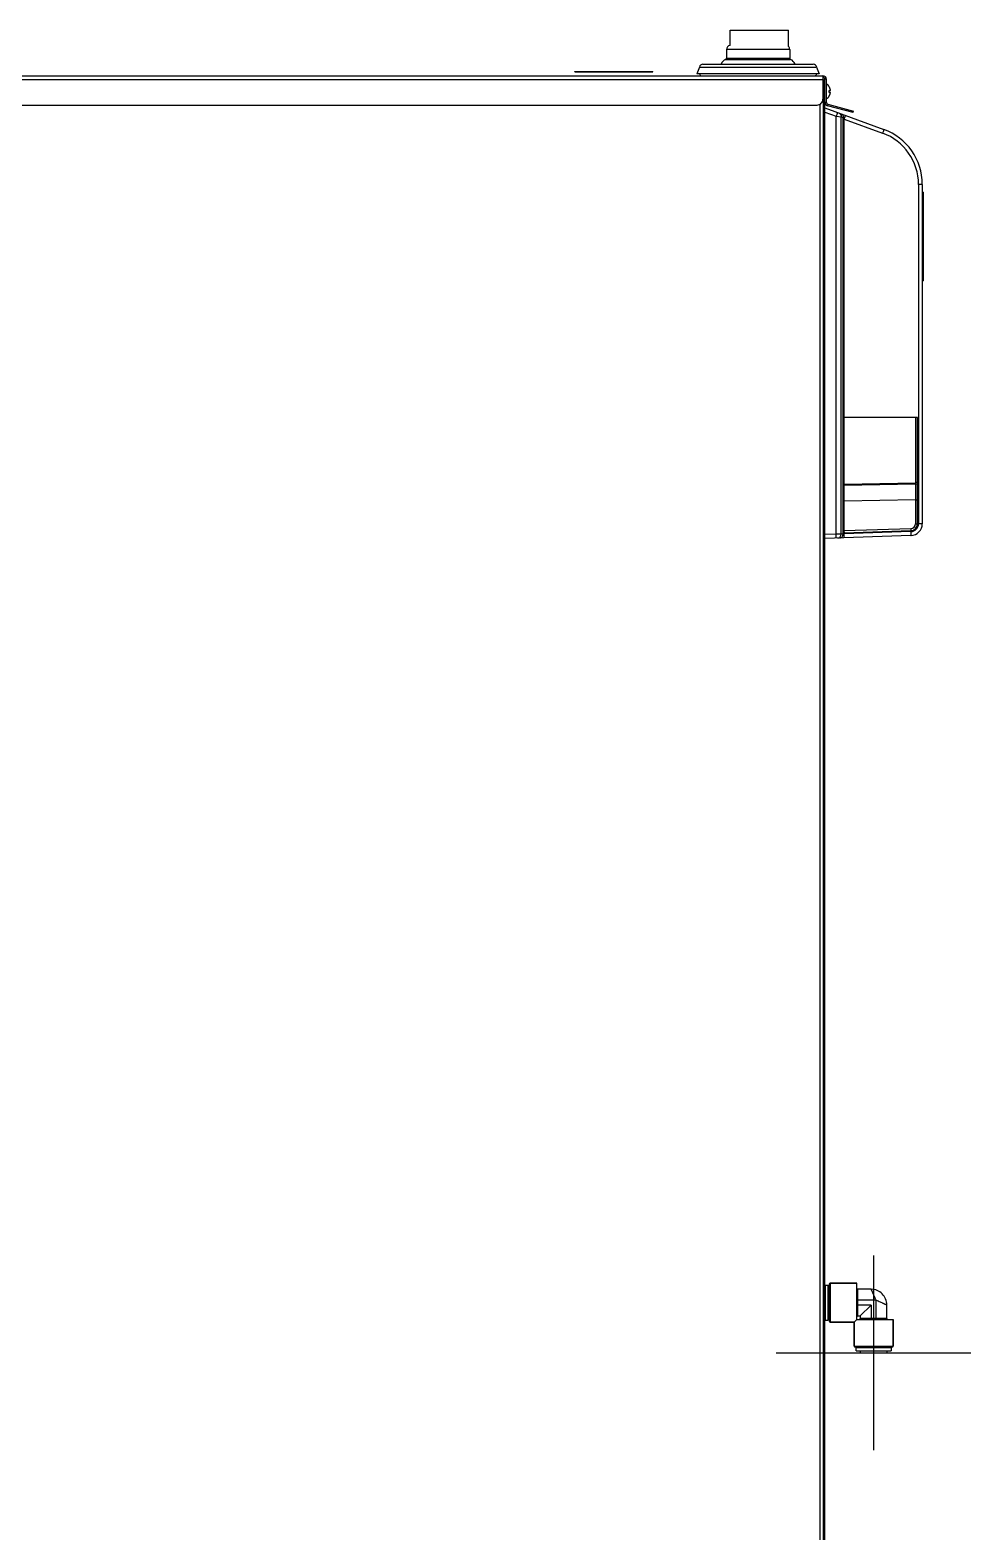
# Model space of a CAD drawing. Header units: millimetres. Extents: x -1319 to 3519, y -1539 to 2345.
# Drawn here: x -836 to -353, y 215 to 986 of the extents above; entities that cross this region are included whole.
import ezdxf

# ---------------------------------------------------------------- set-up
doc = ezdxf.new("R2010")
doc.units = ezdxf.units.MM
doc.header["$LTSCALE"] = 65.395
doc.layers.get('0').update_dxf_attribs({"linetype": 'CONTINUOUS'})

msp = doc.modelspace()

# ---------------------------------------------------------------- linework, layer by layer
at = {"linetype": 'Continuous'}
for p, q in [((-476.84, 978.39), (-476.84, 986.37)), ((-476.84, 978.39), (-476.84, 986.37)), ((-476.84, 986.37), (-446.84, 986.37)), ((-446.84, 977.86), (-446.84, 986.37)), ((-478.69, 976.37), (-478.69, 971.98)), ((-446.19, 976.37), (-478.69, 976.37)), ((-478.69, 971.98), (-446.19, 971.98)), ((-446.19, 976.37), (-446.19, 971.98)), ((-556.44, 964.87), (-556.44, 965.17)), ((-556.44, 965.17), (-516.44, 965.17)), ((-556.44, 964.87), (-516.44, 964.87)), ((-516.44, 964.87), (-516.44, 965.17)), ((-492.53, 967.29), (-493.83, 963.87)), ((-431.05, 963.87), (-493.83, 963.87)), ((-492.53, 967.29), (-432.36, 967.29)), ((-490.74, 968.87), (-434.14, 968.87)), ((-479.17, 971.25), (-445.72, 971.25)), ((-432.36, 967.29), (-431.05, 963.87)), ((-1190.34, 962.87), (-429.14, 962.87)), ((-1190.34, 960.98), (-429.14, 960.98)), ((-429.14, 962.87), (-429.14, 950.87)), ((-428.94, 960.17), (-429.14, 960.17)), ((-428.94, 960.17), (-428.94, 960.87)), ((-428.94, 960.87), (-428.14, 960.87)), ((-428.94, 960.24), (-428.14, 960.24)), ((-428.94, 960.17), (-428.94, -159.33)), ((-428.14, 67.67), (-428.14, 961.07)), ((-427.34, 961.07), (-428.14, 961.07)), ((-427.34, 949.25), (-427.34, 961.07)), ((-425.9, 957.17), (-425.86, 957.17)), ((-427.34, 949.25), (-428.14, 949.25)), ((-425.9, 955.37), (-425.35, 955.37)), ((-425.35, 954.37), (-425.9, 954.37)), ((-425.86, 952.57), (-425.9, 952.57)), ((-1187.34, 947.87), (-432.14, 947.87)), ((-430.74, 948.22), (-430.74, -159.33)), ((-428.14, 947.5), (-428.94, 947.5)), ((-428.94, 946.87), (-428.14, 946.87)), ((-428.94, 943.87), (-428.14, 943.87)), ((-428.14, 946.37), (-397.88, 935.36)), ((-428.14, 944.27), (-422.31, 942.14)), ((-426.6, 948.28), (-426.81, 947.51)), ((-413.65, 943.99), (-426.81, 947.51)), ((-426.6, 948.28), (-413.45, 944.76)), ((-422.31, 727.57), (-422.31, 942.14)), ((-422.31, 942.14), (-419.82, 941.84)), ((-419.82, 727.6), (-419.82, 941.84)), ((-419.82, 941.84), (-418.72, 941.44)), ((-418.72, 727.64), (-418.72, 941.44)), ((-418.31, 787.43), (-418.31, 940.69)), ((-418.31, 940.69), (-398.5, 933.48)), ((-414.5, 944.21), (-414.29, 944.99)), ((-413.65, 943.99), (-413.45, 944.76)), ((-380.07, 907.16), (-380.07, 732.91)), ((-378.14, 907.16), (-380.07, 907.16)), ((-378.14, 907.16), (-378.14, 732.91)), ((-377.64, 903.15), (-378.14, 903.15)), ((-377.64, 903.15), (-377.64, 857.59)), ((-377.64, 880.37), (-378.14, 880.37)), ((-378.14, 857.59), (-377.64, 857.59)), ((-418.31, 728.21), (-418.31, 787.43)), ((-380.64, 787.43), (-418.31, 787.43)), ((-381.39, 754.18), (-381.39, 787.43)), ((-380.64, 732.91), (-380.64, 787.43)), ((-418.29, 753.29), (-381.63, 753.93)), ((-381.62, 753.18), (-418.28, 752.54)), ((-380.64, 754.18), (-381.39, 754.18)), ((-381.62, 745.18), (-418.28, 744.54)), ((-381.62, 745.18), (-381.62, 732.91)), ((-381.62, 745.18), (-380.64, 745.18)), ((-381.62, 732.91), (-380.64, 732.91)), ((-378.14, 732.91), (-380.07, 732.91)), ((-422.31, 727.57), (-428.14, 727.37)), ((-383.93, 726.91), (-428.14, 725.37)), ((-419.82, 727.6), (-422.31, 727.57)), ((-418.72, 727.64), (-419.82, 727.6)), ((-418.31, 728.21), (-384.02, 729.41)), ((-383.93, 728.91), (-418.31, 727.71)), ((-418.31, 727.71), (-418.31, 728.21)), ((-384.04, 730.41), (-418.28, 729.22)), ((-428.14, 339.95), (-427.94, 339.95)), ((-427.94, 342.15), (-426.44, 342.15)), ((-427.94, 342.15), (-427.94, 324.15)), ((-426.44, 324.15), (-426.44, 342.15)), ((-426.44, 341.65), (-425.94, 341.65)), ((-425.94, 342.65), (-425.94, 323.65)), ((-425.44, 343.15), (-411.79, 343.15)), ((-411.79, 343.15), (-425.44, 343.15)), ((-425.44, 343.15), (-425.44, 323.15)), ((-411.79, 324.5), (-411.79, 343.15)), ((-404.34, 339.95), (-411.29, 339.95)), ((-411.29, 326.35), (-411.29, 339.95)), ((-401.84, 334.45), (-411.79, 334.45)), ((-404.44, 331.85), (-411.79, 331.85)), ((-404.44, 331.85), (-409.94, 326.35)), ((-404.44, 331.85), (-404.44, 324.5)), ((-401.84, 324.5), (-401.84, 334.45)), ((-396.34, 325), (-396.34, 331.95)), ((-428.14, 326.35), (-427.94, 326.35)), ((-427.94, 324.15), (-426.44, 324.15)), ((-426.44, 324.65), (-425.94, 324.65)), ((-411.79, 324.5), (-413.14, 323.15)), ((-411.79, 324.5), (-393.14, 324.5)), ((-411.29, 326.35), (-409.94, 326.35)), ((-409.94, 326.35), (-409.94, 325)), ((-396.34, 325), (-409.94, 325)), ((-393.14, 324.5), (-393.14, 310.85)), ((-393.14, 310.85), (-393.14, 324.5)), ((-425.44, 323.15), (-413.14, 323.15)), ((-413.14, 323.15), (-425.44, 323.15)), ((-413.14, 323.15), (-413.14, 310.85)), ((-413.14, 310.85), (-413.14, 323.15)), ((-413.14, 310.85), (-393.14, 310.85)), ((-412.64, 310.35), (-393.64, 310.35)), ((-394.14, 309.85), (-412.14, 309.85)), ((-412.14, 308.35), (-412.14, 309.85)), ((-411.64, 309.85), (-411.64, 310.35)), ((-394.64, 310.35), (-394.64, 309.85)), ((-394.14, 309.85), (-394.14, 308.35)), ((-412.14, 308.35), (-394.14, 308.35)), ((-409.94, 308.35), (-409.94, 307.35)), ((-409.94, 307.35), (-396.34, 307.35)), ((-396.34, 308.35), (-396.34, 307.35))]:
    msp.add_line(p, q, dxfattribs=at)
at = {"color": 4}
for p, q in [((-403.14, 357.35), (-403.14, 257.35)), ((-453.14, 307.35), (-353.14, 307.35))]:
    msp.add_line(p, q, dxfattribs=at)
at = {"linetype": 'Continuous'}
for centre, radius, start, end in [((-479.49, 971.98), 0.8, 293.95008, 360), ((-476.64, 976.37), 2.05, 95.6542, 180), ((-448.24, 976.37), 2.05, 0, 46.75127), ((-445.39, 971.98), 0.8, 180, 246.04992), ((-490.74, 967.07), 1.8, 90, 173.00567), ((-491.6, 963.67), 0.8, 165.33238, 270), ((-477.44, 967.37), 4.25, 113.95008, 159.29674), ((-447.44, 967.37), 4.25, 20.68414, 66.04992), ((-447.44, 967.37), 4.25, 20.70326, 66.04992), ((-434.14, 967.07), 1.8, 6.99433, 90), ((-433.29, 963.67), 0.8, 270, 14.66762), ((-429.14, 961.07), 1.8, 0, 90), ((-429.14, 961.07), 1, 0, 90), ((-429.96, 954.67), 4.8, 31.45793, 56.77524), ((-429.95, 954.68), 4.75, 28.9687, 31.53408), ((-429.95, 954.68), 4.75, 28.00738, 28.96837), ((-429.94, 954.69), 4.75, 26.68125, 28.00741), ((-429.94, 954.69), 4.74, 25.54022, 26.6812), ((-429.94, 954.69), 4.74, 24.57218, 25.5402), ((-429.93, 954.69), 4.73, 23.31747, 24.5722), ((-429.93, 954.69), 4.73, 22.54738, 23.31738), ((-429.92, 954.7), 4.72, 21.00254, 22.54756), ((-429.91, 954.7), 4.72, 20.5181, 21.00225), ((-429.9, 954.7), 4.7, 18.46559, 20.51874), ((-429.88, 954.71), 4.68, 17.37727, 18.46505), ((-429.87, 954.71), 4.67, 16.39488, 17.37721), ((-429.84, 954.72), 4.64, 14.31758, 16.39637), ((-426.34, 949.25), 1.8, 180, 255), ((-426.34, 949.25), 1, 180, 255), ((-429.96, 955.07), 4.8, 303.22476, 328.54207), ((-429.65, 954.87), 3.79, 0.00886, 7.59866), ((-429.65, 954.87), 3.79, 352.40134, 359.99114), ((-429.95, 955.06), 4.75, 328.46592, 331.0313), ((-429.95, 955.05), 4.75, 331.03163, 331.99262), ((-429.94, 955.05), 4.75, 331.99259, 333.31875), ((-429.94, 955.05), 4.74, 333.3188, 334.45978), ((-429.94, 955.05), 4.74, 334.45979, 335.42782), ((-429.93, 955.05), 4.73, 335.4278, 336.68253), ((-429.93, 955.05), 4.73, 336.68262, 337.45262), ((-429.92, 955.04), 4.72, 337.45244, 338.99746), ((-429.91, 955.04), 4.72, 338.99775, 339.4819), ((-429.9, 955.04), 4.7, 339.48126, 341.53441), ((-429.88, 955.03), 4.68, 341.53495, 342.62273), ((-429.87, 955.02), 4.67, 342.62279, 343.60512), ((-429.84, 955.02), 4.64, 343.60363, 345.68242), ((-427.34, 955.62), 2.01, 5.14015, 7.27441), ((-427.34, 955.62), 2.01, 352.72591, 354.7415), ((-427.34, 954.12), 2.01, 5.2585, 7.27409), ((-427.34, 954.12), 2.01, 352.72561, 354.85983), ((-427.31, 955.62), 1.98, 4.28565, 5.13722), ((-427.3, 955.62), 1.97, 3.0233, 4.28602), ((-427.3, 955.62), 1.97, 355.39843, 356.78331), ((-427.32, 955.62), 1.98, 354.74422, 355.39912), ((-427.32, 954.12), 1.98, 4.6009, 5.25576), ((-427.3, 954.12), 1.97, 3.21665, 4.6016), ((-427.3, 954.12), 1.97, 355.71404, 356.97664), ((-427.31, 954.12), 1.98, 354.86274, 355.71439), ((-427.29, 955.62), 1.96, 1.99641, 3.02279), ((-427.28, 955.62), 1.95, 0.92611, 1.99638), ((-427.28, 955.62), 1.95, 358.84587, 0.92582), ((-427.29, 955.62), 1.96, 357.62337, 358.84548), ((-427.29, 955.62), 1.96, 356.78409, 357.62352), ((-427.29, 954.12), 1.96, 2.37652, 3.21587), ((-427.29, 954.12), 1.95, 1.15446, 2.37669), ((-427.28, 954.12), 1.95, 0.19954, 1.15407), ((-427.28, 954.12), 1.95, 359.07411, 0.19949), ((-427.28, 954.12), 1.95, 358.00369, 359.07382), ((-427.29, 954.12), 1.96, 356.97715, 358.00366), ((-408.07, 907.16), 28, 0, 70), ((-408.14, 907.16), 30, 359.99885, 70.00122), ((-381.64, 754.18), 0.25, 271.00115, 359.99885), ((-381.64, 754.18), 1, 271.00008, 0.00481), ((-384.12, 732.91), 2.5, 272.00023, 359.99942), ((-384.14, 732.91), 3.5, 272, 360), ((-384.14, 732.91), 6, 272, 360), ((-384.07, 732.91), 4, 272.00045, 359.99955), ((-471.28, 727.36), 53.03, 1.59407, 2.00728), ((-425.44, 342.65), 0.5, 90, 180), ((-411.29, 340.45), 0.5, 180, 270), ((-404.34, 331.95), 8, 359.99998, 90.00002), ((-411.29, 325.85), 0.5, 90, 180), ((-410.44, 325), 0.5, 270, 360), ((-395.84, 325), 0.5, 180, 270), ((-425.44, 323.65), 0.5, 180, 270), ((-412.64, 310.85), 0.5, 180, 270), ((-393.64, 310.85), 0.5, 270, 360)]:
    msp.add_arc(centre, radius, start, end, dxfattribs=at)
for points, knots in [([(-432.14, 947.87), (-431.75, 947.87), (-430.96, 948.03), (-429.97, 948.69), (-429.3, 949.69), (-429.14, 950.48), (-429.14, 950.87)], [0, 0, 0, 0, 0.250158, 0.500224, 0.750158, 1, 1, 1, 1]), ([(-421.69, 944.02), (-421.69, 944.02), (-421.69, 944), (-421.7, 943.98), (-421.71, 943.93), (-421.73, 943.84), (-421.78, 943.68), (-421.85, 943.45), (-421.95, 943.17), (-422.1, 942.73), (-422.22, 942.38), (-422.31, 942.14)], [0, 0, 0, 0, 0.005793, 0.020492, 0.044395, 0.077402, 0.16964, 0.293523, 0.444566, 0.617192, 1, 1, 1, 1]), ([(-420.86, 943.72), (-420.69, 943.66), (-420.37, 943.46), (-419.89, 942.86), (-419.78, 942.24), (-419.82, 941.84)], [0, 0, 0, 0, 0.236281, 0.480607, 1, 1, 1, 1]), ([(-419.77, 943.32), (-419.6, 943.26), (-419.28, 943.07), (-418.79, 942.46), (-418.69, 941.84), (-418.72, 941.44)], [0, 0, 0, 0, 0.236281, 0.480607, 1, 1, 1, 1]), ([(-418.72, 941.44), (-418.69, 941.39), (-418.55, 941.13), (-418.41, 940.88), (-418.31, 940.69)], [0, 0, 0, 0, 0.226362, 1, 1, 1, 1]), ([(-417.69, 942.57), (-417.69, 942.56), (-417.69, 942.55), (-417.69, 942.52), (-417.71, 942.47), (-417.73, 942.38), (-417.78, 942.22), (-417.85, 941.99), (-417.95, 941.71), (-418.1, 941.27), (-418.22, 940.92), (-418.31, 940.69)], [0, 0, 0, 0, 0.005793, 0.020492, 0.044395, 0.077403, 0.16964, 0.293523, 0.444566, 0.617192, 1, 1, 1, 1]), ([(-397.88, 935.36), (-397.88, 935.35), (-397.88, 935.34), (-397.88, 935.31), (-397.89, 935.26), (-397.92, 935.17), (-397.97, 935.01), (-398.04, 934.78), (-398.13, 934.5), (-398.29, 934.06), (-398.41, 933.71), (-398.5, 933.48)], [0, 0, 0, 0, 0.005793, 0.020492, 0.044395, 0.077403, 0.16964, 0.293523, 0.444566, 0.617192, 1, 1, 1, 1]), ([(-381.62, 753.18), (-381.62, 753.18), (-381.63, 753.21), (-381.62, 753.24), (-381.62, 753.32), (-381.62, 753.41), (-381.63, 753.52), (-381.63, 753.7), (-381.63, 753.84), (-381.63, 753.93)], [0, 0, 0, 0, 0.019495, 0.07638, 0.168575, 0.292874, 0.444375, 0.61785, 1, 1, 1, 1]), ([(-381.62, 753.18), (-381.62, 753.18), (-381.63, 753.16), (-381.62, 753.14), (-381.62, 753.09), (-381.62, 753.02), (-381.62, 752.94), (-381.62, 752.78), (-381.62, 752.55), (-381.62, 752.21), (-381.62, 751.81), (-381.62, 751.35), (-381.62, 750.61), (-381.62, 749.57), (-381.62, 748.2), (-381.62, 746.72), (-381.62, 745.7), (-381.62, 745.18)], [0, 0, 0, 0, 0.001214, 0.004827, 0.01083, 0.019212, 0.029961, 0.043052, 0.076105, 0.118058, 0.168509, 0.22696, 0.292868, 0.444414, 0.617293, 0.804923, 1, 1, 1, 1]), ([(-422.31, 725.57), (-422.3, 725.57), (-422.3, 725.59), (-422.3, 725.62), (-422.29, 725.67), (-422.28, 725.76), (-422.28, 725.93), (-422.28, 726.18), (-422.28, 726.48), (-422.29, 726.95), (-422.3, 727.32), (-422.31, 727.57)], [0, 0, 0, 0, 0.005911, 0.020689, 0.044676, 0.077779, 0.170232, 0.29432, 0.445489, 0.618082, 1, 1, 1, 1]), ([(-421.48, 725.6), (-421.26, 725.61), (-420.8, 725.73), (-420.05, 726.35), (-419.81, 727.11), (-419.82, 727.6)], [0, 0, 0, 0, 0.23534, 0.480619, 1, 1, 1, 1]), ([(-420.39, 725.64), (-420.16, 725.65), (-419.71, 725.77), (-418.96, 726.38), (-418.72, 727.15), (-418.72, 727.64)], [0, 0, 0, 0, 0.23534, 0.480619, 1, 1, 1, 1]), ([(-418.31, 727.71), (-418.35, 727.7), (-418.49, 727.68), (-418.63, 727.66), (-418.72, 727.64)], [0, 0, 0, 0, 0.298525, 1, 1, 1, 1]), ([(-418.31, 725.71), (-418.3, 725.71), (-418.3, 725.73), (-418.29, 725.76), (-418.29, 725.81), (-418.28, 725.9), (-418.28, 726.07), (-418.28, 726.32), (-418.28, 726.62), (-418.29, 727.09), (-418.3, 727.46), (-418.31, 727.71)], [0, 0, 0, 0, 0.005911, 0.020689, 0.044676, 0.077779, 0.170232, 0.29432, 0.445489, 0.618082, 1, 1, 1, 1]), ([(-418.27, 728.83), (-418.27, 728.75), (-418.26, 728.63), (-418.26, 728.48), (-418.26, 728.39), (-418.26, 728.32), (-418.26, 728.26), (-418.26, 728.24), (-418.26, 728.22), (-418.26, 728.22)], [0, 0, 0, 0, 0.407505, 0.579882, 0.726338, 0.843868, 0.929627, 0.981922, 1, 1, 1, 1]), ([(-384.04, 730.41), (-384.03, 730.28), (-384.03, 730.1), (-384.02, 729.86), (-384.02, 729.71), (-384.02, 729.59), (-384.01, 729.49), (-384.02, 729.45), (-384.01, 729.41), (-384.02, 729.41)], [0, 0, 0, 0, 0.382543, 0.55542, 0.70682, 0.831056, 0.923538, 0.980443, 1, 1, 1, 1]), ([(-383.93, 726.91), (-383.93, 726.91), (-383.92, 726.93), (-383.92, 726.96), (-383.91, 727.01), (-383.91, 727.1), (-383.9, 727.27), (-383.9, 727.52), (-383.91, 727.82), (-383.91, 728.29), (-383.92, 728.66), (-383.93, 728.91)], [0, 0, 0, 0, 0.005911, 0.020689, 0.044676, 0.077779, 0.170232, 0.29432, 0.445489, 0.618082, 1, 1, 1, 1]), ([(-401.84, 334.45), (-401.99, 334.8), (-402.31, 335.46), (-402.75, 336.45), (-403.11, 337.24), (-403.38, 337.83), (-403.56, 338.24), (-403.73, 338.61), (-403.88, 338.94), (-404.02, 339.23), (-404.11, 339.45), (-404.18, 339.59), (-404.22, 339.69), (-404.26, 339.76), (-404.29, 339.83), (-404.31, 339.88), (-404.33, 339.91), (-404.33, 339.93), (-404.34, 339.94), (-404.34, 339.95), (-404.34, 339.95), (-404.34, 339.95)], [0, 0, 0, 0, 0.186725, 0.36791, 0.537829, 0.616656, 0.690333, 0.758043, 0.818953, 0.87224, 0.917107, 0.936164, 0.952859, 0.967121, 0.978886, 0.988093, 0.994694, 0.99701, 0.998668, 0.999666, 1, 1, 1, 1]), ([(-401.84, 334.45), (-401.5, 334.3), (-400.83, 333.98), (-399.84, 333.54), (-399.05, 333.18), (-398.46, 332.91), (-398.06, 332.73), (-397.69, 332.56), (-397.35, 332.41), (-397.06, 332.27), (-396.85, 332.18), (-396.7, 332.11), (-396.61, 332.07), (-396.53, 332.03), (-396.46, 332), (-396.41, 331.98), (-396.38, 331.97), (-396.36, 331.96), (-396.35, 331.95), (-396.35, 331.95), (-396.34, 331.95), (-396.34, 331.95)], [0, 0, 0, 0, 0.18673, 0.367921, 0.537848, 0.61668, 0.690366, 0.758093, 0.819034, 0.872347, 0.917205, 0.936245, 0.952919, 0.967158, 0.9789, 0.988088, 0.994676, 0.996991, 0.998651, 0.999654, 1, 1, 1, 1])]:
    msp.add_open_spline(points, degree=3, knots=knots, dxfattribs=at)

doc.saveas('drawing.dxf')
